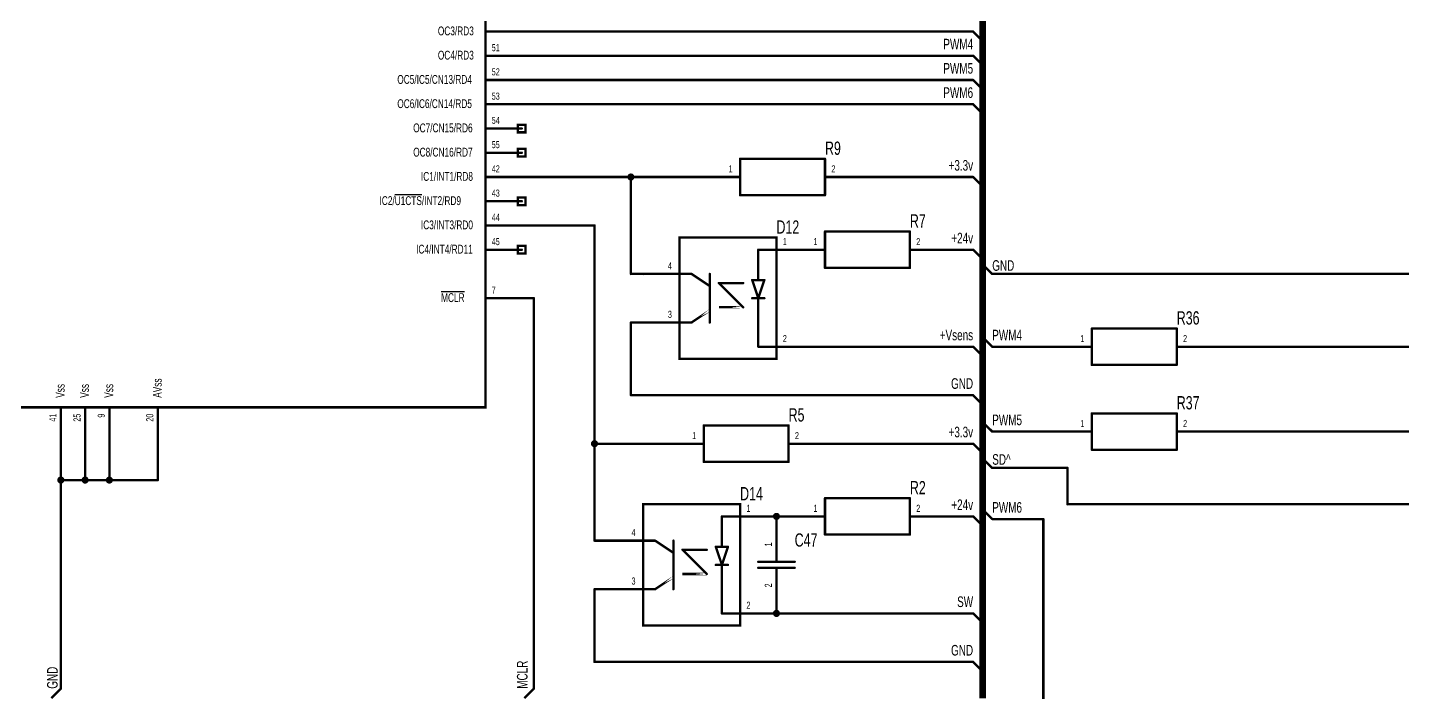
# Model space of a CAD drawing. Extents: x -4.5 to 18.4, y -0.7 to 15.5.
# Drawn here: x 3.61 to 9.28, y 5.55 to 8.3 of the extents above; entities that cross this region are included whole.
import ezdxf
from ezdxf.enums import TextEntityAlignment as Align

# ---------------------------------------------------------------- set-up
doc = ezdxf.new("R2010")
doc.units = 0
doc.header["$MEASUREMENT"] = 0
for name, color, linetype in [('Bus', 180, 'Continuous'), ('Element', 253, 'Continuous'), ('Net', 50, 'Continuous'), ('Pin', 50, 'Continuous')]:
    doc.layers.add(name, color=color, linetype=linetype)

msp = doc.modelspace()

# ---------------------------------------------------------------- linework, layer by layer
at = {"layer": 'Bus', "linetype": 'Continuous', "const_width": 0.0262}
msp.add_lwpolyline([(7.55, 5.5304), (7.55, 13.6304)], dxfattribs=at)
at = {"layer": 'Element', "linetype": 'Continuous', "const_width": 0.0098}
for points in [[(2.4, 10.4304), (5.5, 10.4304), (5.5, 6.7304), (2.4, 6.7304), (2.4, 10.4304)], [(6.55, 7.6054), (6.55, 7.7554)], [(6.55, 7.7554), (6.9, 7.7554)], [(6.9, 7.7554), (6.9, 7.6054)], [(6.55, 7.6054), (6.9, 7.6054)], [(6.3, 7.4304), (6.7, 7.4304), (6.7, 6.9304), (6.3, 6.9304), (6.3, 7.4304)], [(6.9, 7.3054), (6.9, 7.4554)], [(6.9, 7.4554), (7.25, 7.4554)], [(7.25, 7.4554), (7.25, 7.3054)], [(6.7, 7.3804), (6.625, 7.3804)], [(6.625, 7.3804), (6.625, 7.2554)], [(6.35, 7.2804), (6.3, 7.2804)], [(6.425, 7.2304), (6.35, 7.2804)], [(6.425, 7.2804), (6.425, 7.0804)], [(6.6, 7.2554), (6.65, 7.2554)], [(6.625, 7.1804), (6.6, 7.2554)], [(6.65, 7.2554), (6.625, 7.1804)], [(6.9, 7.3054), (7.25, 7.3054)], [(6.5625, 7.2429), (6.4625, 7.2429)], [(6.4625, 7.2429), (6.5625, 7.1429)], [(6.5625, 7.1429), (6.4625, 7.1429), (6.5625, 7.1429)], [(6.65, 7.1804), (6.6, 7.1804)], [(6.625, 7.1804), (6.625, 6.9804)], [(6.35, 7.0804), (6.3, 7.0804)], [(6.425, 7.1304), (6.35, 7.0804), (6.425, 7.1304)], [(8, 6.9054), (8, 7.0554)], [(8, 7.0554), (8.35, 7.0554)], [(8.35, 7.0554), (8.35, 6.9054)], [(6.625, 6.9804), (6.7, 6.9804)], [(8, 6.9054), (8.35, 6.9054)], [(8, 6.5554), (8, 6.7054)], [(8, 6.7054), (8.35, 6.7054)], [(8.35, 6.7054), (8.35, 6.5554)], [(6.4, 6.5054), (6.4, 6.6554)], [(6.4, 6.6554), (6.75, 6.6554)], [(6.75, 6.6554), (6.75, 6.5054)], [(8, 6.5554), (8.35, 6.5554)], [(6.4, 6.5054), (6.75, 6.5054)], [(6.9, 6.2054), (6.9, 6.3554)], [(6.9, 6.3554), (7.25, 6.3554)], [(7.25, 6.3554), (7.25, 6.2054)], [(6.15, 6.3304), (6.55, 6.3304), (6.55, 5.8304), (6.15, 5.8304), (6.15, 6.3304)], [(6.55, 6.2804), (6.475, 6.2804)], [(6.475, 6.2804), (6.475, 6.1554)], [(6.2, 6.1804), (6.15, 6.1804)], [(6.275, 6.1304), (6.2, 6.1804)], [(6.275, 6.1804), (6.275, 5.9804)], [(6.9, 6.2054), (7.25, 6.2054)], [(6.4125, 6.1429), (6.3125, 6.1429)], [(6.3125, 6.1429), (6.4125, 6.0429)], [(6.45, 6.1554), (6.5, 6.1554)], [(6.475, 6.0804), (6.45, 6.1554)], [(6.5, 6.1554), (6.475, 6.0804)], [(6.7, 6.1304), (6.7, 6.0934)], [(6.5, 6.0804), (6.45, 6.0804)], [(6.475, 6.0804), (6.475, 5.8804)], [(6.625, 6.0934), (6.775, 6.0934)], [(6.625, 6.0684), (6.775, 6.0684)], [(6.7, 6.0684), (6.7, 6.0304)], [(6.275, 6.0304), (6.2, 5.9804), (6.275, 6.0304)], [(6.4125, 6.0429), (6.3125, 6.0429), (6.4125, 6.0429)], [(6.2, 5.9804), (6.15, 5.9804)], [(6.475, 5.8804), (6.55, 5.8804)]]:
    msp.add_lwpolyline(points, dxfattribs=at)
at = {"layer": 'Element', "linetype": 'Continuous', "const_width": 0.0049}
for points in [[(6.5475, 7.7554, 1), (6.5525, 7.7554, 1), (6.5475, 7.7554, 1)], [(6.5475, 7.7554, 1), (6.5525, 7.7554, 1), (6.5475, 7.7554, 1)], [(6.8975, 7.7554, 1), (6.9025, 7.7554, 1), (6.8975, 7.7554, 1)], [(6.8975, 7.7554, 1), (6.9025, 7.7554, 1), (6.8975, 7.7554, 1)], [(6.5475, 7.6054, 1), (6.5525, 7.6054, 1), (6.5475, 7.6054, 1)], [(6.5475, 7.6054, 1), (6.5525, 7.6054, 1), (6.5475, 7.6054, 1)], [(6.8975, 7.6054, 1), (6.9025, 7.6054, 1), (6.8975, 7.6054, 1)], [(6.8975, 7.6054, 1), (6.9025, 7.6054, 1), (6.8975, 7.6054, 1)], [(6.8975, 7.4554, 1), (6.9025, 7.4554, 1), (6.8975, 7.4554, 1)], [(6.8975, 7.4554, 1), (6.9025, 7.4554, 1), (6.8975, 7.4554, 1)], [(7.2475, 7.4554, 1), (7.2525, 7.4554, 1), (7.2475, 7.4554, 1)], [(7.2475, 7.4554, 1), (7.2525, 7.4554, 1), (7.2475, 7.4554, 1)], [(6.6225, 7.3804, 1), (6.6275, 7.3804, 1), (6.6225, 7.3804, 1)], [(6.6225, 7.3804, 1), (6.6275, 7.3804, 1), (6.6225, 7.3804, 1)], [(6.6975, 7.3804, 1), (6.7025, 7.3804, 1), (6.6975, 7.3804, 1)], [(6.2975, 7.2804, 1), (6.3025, 7.2804, 1), (6.2975, 7.2804, 1)], [(6.3475, 7.2804, 1), (6.3525, 7.2804, 1), (6.3475, 7.2804, 1)], [(6.3475, 7.2804, 1), (6.3525, 7.2804, 1), (6.3475, 7.2804, 1)], [(6.4225, 7.2804, 1), (6.4275, 7.2804, 1), (6.4225, 7.2804, 1)], [(6.5975, 7.2554, 1), (6.6025, 7.2554, 1), (6.5975, 7.2554, 1)], [(6.5975, 7.2554, 1), (6.6025, 7.2554, 1), (6.5975, 7.2554, 1)], [(6.6225, 7.2554, 1), (6.6275, 7.2554, 1), (6.6225, 7.2554, 1)], [(6.6475, 7.2554, 1), (6.6525, 7.2554, 1), (6.6475, 7.2554, 1)], [(6.6475, 7.2554, 1), (6.6525, 7.2554, 1), (6.6475, 7.2554, 1)], [(6.8975, 7.3054, 1), (6.9025, 7.3054, 1), (6.8975, 7.3054, 1)], [(6.8975, 7.3054, 1), (6.9025, 7.3054, 1), (6.8975, 7.3054, 1)], [(7.2475, 7.3054, 1), (7.2525, 7.3054, 1), (7.2475, 7.3054, 1)], [(7.2475, 7.3054, 1), (7.2525, 7.3054, 1), (7.2475, 7.3054, 1)], [(6.4225, 7.2304, 1), (6.4275, 7.2304, 1), (6.4225, 7.2304, 1)], [(6.46, 7.2429, 1), (6.465, 7.2429, 1), (6.46, 7.2429, 1)], [(6.46, 7.2429, 1), (6.465, 7.2429, 1), (6.46, 7.2429, 1)], [(6.56, 7.2429, 1), (6.565, 7.2429, 1), (6.56, 7.2429, 1)], [(6.56, 7.1429, 1), (6.565, 7.1429, 1), (6.56, 7.1429, 1)], [(6.56, 7.1429, 1), (6.565, 7.1429, 1), (6.56, 7.1429, 1)], [(6.5975, 7.1804, 1), (6.6025, 7.1804, 1), (6.5975, 7.1804, 1)], [(6.6225, 7.1804, 1), (6.6275, 7.1804, 1), (6.6225, 7.1804, 1)], [(6.6225, 7.1804, 1), (6.6275, 7.1804, 1), (6.6225, 7.1804, 1)], [(6.6225, 7.1804, 1), (6.6275, 7.1804, 1), (6.6225, 7.1804, 1)], [(6.6475, 7.1804, 1), (6.6525, 7.1804, 1), (6.6475, 7.1804, 1)], [(6.2975, 7.0804, 1), (6.3025, 7.0804, 1), (6.2975, 7.0804, 1)], [(6.3475, 7.0804, 1), (6.3525, 7.0804, 1), (6.3475, 7.0804, 1)], [(6.4225, 7.1304, 1), (6.4275, 7.1304, 1), (6.4225, 7.1304, 1)], [(6.4225, 7.0804, 1), (6.4275, 7.0804, 1), (6.4225, 7.0804, 1)], [(7.9975, 7.0554, 1), (8.0025, 7.0554, 1), (7.9975, 7.0554, 1)], [(7.9975, 7.0554, 1), (8.0025, 7.0554, 1), (7.9975, 7.0554, 1)], [(8.3475, 7.0554, 1), (8.3525, 7.0554, 1), (8.3475, 7.0554, 1)], [(8.3475, 7.0554, 1), (8.3525, 7.0554, 1), (8.3475, 7.0554, 1)], [(6.6225, 6.9804, 1), (6.6275, 6.9804, 1), (6.6225, 6.9804, 1)], [(6.6225, 6.9804, 1), (6.6275, 6.9804, 1), (6.6225, 6.9804, 1)], [(6.6975, 6.9804, 1), (6.7025, 6.9804, 1), (6.6975, 6.9804, 1)], [(7.9975, 6.9054, 1), (8.0025, 6.9054, 1), (7.9975, 6.9054, 1)], [(7.9975, 6.9054, 1), (8.0025, 6.9054, 1), (7.9975, 6.9054, 1)], [(8.3475, 6.9054, 1), (8.3525, 6.9054, 1), (8.3475, 6.9054, 1)], [(8.3475, 6.9054, 1), (8.3525, 6.9054, 1), (8.3475, 6.9054, 1)], [(7.9975, 6.7054, 1), (8.0025, 6.7054, 1), (7.9975, 6.7054, 1)], [(7.9975, 6.7054, 1), (8.0025, 6.7054, 1), (7.9975, 6.7054, 1)], [(8.3475, 6.7054, 1), (8.3525, 6.7054, 1), (8.3475, 6.7054, 1)], [(8.3475, 6.7054, 1), (8.3525, 6.7054, 1), (8.3475, 6.7054, 1)], [(6.3975, 6.6554, 1), (6.4025, 6.6554, 1), (6.3975, 6.6554, 1)], [(6.3975, 6.6554, 1), (6.4025, 6.6554, 1), (6.3975, 6.6554, 1)], [(6.7475, 6.6554, 1), (6.7525, 6.6554, 1), (6.7475, 6.6554, 1)], [(6.7475, 6.6554, 1), (6.7525, 6.6554, 1), (6.7475, 6.6554, 1)], [(7.9975, 6.5554, 1), (8.0025, 6.5554, 1), (7.9975, 6.5554, 1)], [(7.9975, 6.5554, 1), (8.0025, 6.5554, 1), (7.9975, 6.5554, 1)], [(8.3475, 6.5554, 1), (8.3525, 6.5554, 1), (8.3475, 6.5554, 1)], [(8.3475, 6.5554, 1), (8.3525, 6.5554, 1), (8.3475, 6.5554, 1)], [(6.3975, 6.5054, 1), (6.4025, 6.5054, 1), (6.3975, 6.5054, 1)], [(6.3975, 6.5054, 1), (6.4025, 6.5054, 1), (6.3975, 6.5054, 1)], [(6.7475, 6.5054, 1), (6.7525, 6.5054, 1), (6.7475, 6.5054, 1)], [(6.7475, 6.5054, 1), (6.7525, 6.5054, 1), (6.7475, 6.5054, 1)], [(6.8975, 6.3554, 1), (6.9025, 6.3554, 1), (6.8975, 6.3554, 1)], [(6.8975, 6.3554, 1), (6.9025, 6.3554, 1), (6.8975, 6.3554, 1)], [(7.2475, 6.3554, 1), (7.2525, 6.3554, 1), (7.2475, 6.3554, 1)], [(7.2475, 6.3554, 1), (7.2525, 6.3554, 1), (7.2475, 6.3554, 1)], [(6.4725, 6.2804, 1), (6.4775, 6.2804, 1), (6.4725, 6.2804, 1)], [(6.4725, 6.2804, 1), (6.4775, 6.2804, 1), (6.4725, 6.2804, 1)], [(6.5475, 6.2804, 1), (6.5525, 6.2804, 1), (6.5475, 6.2804, 1)], [(6.1475, 6.1804, 1), (6.1525, 6.1804, 1), (6.1475, 6.1804, 1)], [(6.1975, 6.1804, 1), (6.2025, 6.1804, 1), (6.1975, 6.1804, 1)], [(6.1975, 6.1804, 1), (6.2025, 6.1804, 1), (6.1975, 6.1804, 1)], [(6.2725, 6.1804, 1), (6.2775, 6.1804, 1), (6.2725, 6.1804, 1)], [(6.8975, 6.2054, 1), (6.9025, 6.2054, 1), (6.8975, 6.2054, 1)], [(6.8975, 6.2054, 1), (6.9025, 6.2054, 1), (6.8975, 6.2054, 1)], [(7.2475, 6.2054, 1), (7.2525, 6.2054, 1), (7.2475, 6.2054, 1)], [(7.2475, 6.2054, 1), (7.2525, 6.2054, 1), (7.2475, 6.2054, 1)], [(6.2725, 6.1304, 1), (6.2775, 6.1304, 1), (6.2725, 6.1304, 1)], [(6.31, 6.1429, 1), (6.315, 6.1429, 1), (6.31, 6.1429, 1)], [(6.31, 6.1429, 1), (6.315, 6.1429, 1), (6.31, 6.1429, 1)], [(6.41, 6.1429, 1), (6.415, 6.1429, 1), (6.41, 6.1429, 1)], [(6.4475, 6.1554, 1), (6.4525, 6.1554, 1), (6.4475, 6.1554, 1)], [(6.4475, 6.1554, 1), (6.4525, 6.1554, 1), (6.4475, 6.1554, 1)], [(6.4725, 6.1554, 1), (6.4775, 6.1554, 1), (6.4725, 6.1554, 1)], [(6.4975, 6.1554, 1), (6.5025, 6.1554, 1), (6.4975, 6.1554, 1)], [(6.4975, 6.1554, 1), (6.5025, 6.1554, 1), (6.4975, 6.1554, 1)], [(6.6975, 6.1304, 1), (6.7025, 6.1304, 1), (6.6975, 6.1304, 1)], [(6.4475, 6.0804, 1), (6.4525, 6.0804, 1), (6.4475, 6.0804, 1)], [(6.4725, 6.0804, 1), (6.4775, 6.0804, 1), (6.4725, 6.0804, 1)], [(6.4725, 6.0804, 1), (6.4775, 6.0804, 1), (6.4725, 6.0804, 1)], [(6.4725, 6.0804, 1), (6.4775, 6.0804, 1), (6.4725, 6.0804, 1)], [(6.4975, 6.0804, 1), (6.5025, 6.0804, 1), (6.4975, 6.0804, 1)], [(6.6225, 6.0934, 1), (6.6275, 6.0934, 1), (6.6225, 6.0934, 1)], [(6.6225, 6.0684, 1), (6.6275, 6.0684, 1), (6.6225, 6.0684, 1)], [(6.6975, 6.0934, 1), (6.7025, 6.0934, 1), (6.6975, 6.0934, 1)], [(6.6975, 6.0684, 1), (6.7025, 6.0684, 1), (6.6975, 6.0684, 1)], [(6.7725, 6.0934, 1), (6.7775, 6.0934, 1), (6.7725, 6.0934, 1)], [(6.7725, 6.0684, 1), (6.7775, 6.0684, 1), (6.7725, 6.0684, 1)], [(6.2725, 6.0304, 1), (6.2775, 6.0304, 1), (6.2725, 6.0304, 1)], [(6.41, 6.0429, 1), (6.415, 6.0429, 1), (6.41, 6.0429, 1)], [(6.41, 6.0429, 1), (6.415, 6.0429, 1), (6.41, 6.0429, 1)], [(6.6975, 6.0304, 1), (6.7025, 6.0304, 1), (6.6975, 6.0304, 1)], [(6.1475, 5.9804, 1), (6.1525, 5.9804, 1), (6.1475, 5.9804, 1)], [(6.1975, 5.9804, 1), (6.2025, 5.9804, 1), (6.1975, 5.9804, 1)], [(6.2725, 5.9804, 1), (6.2775, 5.9804, 1), (6.2725, 5.9804, 1)], [(6.4725, 5.8804, 1), (6.4775, 5.8804, 1), (6.4725, 5.8804, 1)], [(6.4725, 5.8804, 1), (6.4775, 5.8804, 1), (6.4725, 5.8804, 1)], [(6.5475, 5.8804, 1), (6.5525, 5.8804, 1), (6.5475, 5.8804, 1)]]:
    msp.add_lwpolyline(points, format="xyb", dxfattribs=at)
at = {"layer": 'Net', "linetype": 'Continuous', "const_width": 0.0049}
for points in [[(5.6475, 8.2804, 1), (5.6525, 8.2804, 1), (5.6475, 8.2804, 1)], [(7.5082, 8.2804, 1), (7.5131, 8.2804, 1), (7.5082, 8.2804, 1)], [(7.5082, 8.2804, 1), (7.5131, 8.2804, 1), (7.5082, 8.2804, 1)], [(7.5475, 8.241, 1), (7.5525, 8.241, 1), (7.5475, 8.241, 1)], [(5.6475, 8.1804, 1), (5.6525, 8.1804, 1), (5.6475, 8.1804, 1)], [(7.5082, 8.1804, 1), (7.5131, 8.1804, 1), (7.5082, 8.1804, 1)], [(7.5082, 8.1804, 1), (7.5131, 8.1804, 1), (7.5082, 8.1804, 1)], [(7.5475, 8.141, 1), (7.5525, 8.141, 1), (7.5475, 8.141, 1)], [(5.6475, 8.0804, 1), (5.6525, 8.0804, 1), (5.6475, 8.0804, 1)], [(7.5082, 8.0804, 1), (7.5131, 8.0804, 1), (7.5082, 8.0804, 1)], [(7.5082, 8.0804, 1), (7.5131, 8.0804, 1), (7.5082, 8.0804, 1)], [(7.5475, 8.041, 1), (7.5525, 8.041, 1), (7.5475, 8.041, 1)], [(5.6475, 7.9804, 1), (5.6525, 7.9804, 1), (5.6475, 7.9804, 1)], [(7.5082, 7.9804, 1), (7.5131, 7.9804, 1), (7.5082, 7.9804, 1)], [(7.5082, 7.9804, 1), (7.5131, 7.9804, 1), (7.5082, 7.9804, 1)], [(7.5475, 7.941, 1), (7.5525, 7.941, 1), (7.5475, 7.941, 1)], [(5.6475, 7.6804, 1), (5.6525, 7.6804, 1), (5.6475, 7.6804, 1)], [(6.0877, 7.6804, 1), (6.0926, 7.6804, 1), (6.0877, 7.6804, 1)], [(6.0975, 7.6804, 1), (6.1025, 7.6804, 1), (6.0975, 7.6804, 1)], [(6.0975, 7.6804, 1), (6.1025, 7.6804, 1), (6.0975, 7.6804, 1)], [(6.0975, 7.6804, 1), (6.1025, 7.6804, 1), (6.0975, 7.6804, 1)], [(6.0975, 7.6804, 1), (6.1025, 7.6804, 1), (6.0975, 7.6804, 1)], [(6.0975, 7.6804, 1), (6.1025, 7.6804, 1), (6.0975, 7.6804, 1)], [(6.3975, 7.6804, 1), (6.4025, 7.6804, 1), (6.3975, 7.6804, 1)], [(7.0475, 7.6804, 1), (7.0525, 7.6804, 1), (7.0475, 7.6804, 1)], [(7.5082, 7.6804, 1), (7.5131, 7.6804, 1), (7.5082, 7.6804, 1)], [(7.5082, 7.6804, 1), (7.5131, 7.6804, 1), (7.5082, 7.6804, 1)], [(7.5475, 7.641, 1), (7.5525, 7.641, 1), (7.5475, 7.641, 1)], [(5.6475, 7.4804, 1), (5.6525, 7.4804, 1), (5.6475, 7.4804, 1)], [(5.9475, 7.4804, 1), (5.9525, 7.4804, 1), (5.9475, 7.4804, 1)], [(5.9475, 7.4804, 1), (5.9525, 7.4804, 1), (5.9475, 7.4804, 1)], [(6.7475, 7.3804, 1), (6.7525, 7.3804, 1), (6.7475, 7.3804, 1)], [(6.8475, 7.3804, 1), (6.8525, 7.3804, 1), (6.8475, 7.3804, 1)], [(7.3975, 7.3804, 1), (7.4025, 7.3804, 1), (7.3975, 7.3804, 1)], [(7.5082, 7.3804, 1), (7.5131, 7.3804, 1), (7.5082, 7.3804, 1)], [(7.5082, 7.3804, 1), (7.5131, 7.3804, 1), (7.5082, 7.3804, 1)], [(7.5475, 7.341, 1), (7.5525, 7.341, 1), (7.5475, 7.341, 1)], [(7.5475, 7.3197, 1), (7.5525, 7.3197, 1), (7.5475, 7.3197, 1)], [(6.0975, 7.2804, 1), (6.1025, 7.2804, 1), (6.0975, 7.2804, 1)], [(6.0975, 7.2804, 1), (6.1025, 7.2804, 1), (6.0975, 7.2804, 1)], [(6.1475, 7.2804, 1), (6.1525, 7.2804, 1), (6.1475, 7.2804, 1)], [(7.5869, 7.2804, 1), (7.5918, 7.2804, 1), (7.5869, 7.2804, 1)], [(7.5869, 7.2804, 1), (7.5918, 7.2804, 1), (7.5869, 7.2804, 1)], [(5.6475, 7.1804, 1), (5.6525, 7.1804, 1), (5.6475, 7.1804, 1)], [(5.6975, 7.1804, 1), (5.7025, 7.1804, 1), (5.6975, 7.1804, 1)], [(5.6975, 7.1804, 1), (5.7025, 7.1804, 1), (5.6975, 7.1804, 1)], [(6.0975, 7.0804, 1), (6.1025, 7.0804, 1), (6.0975, 7.0804, 1)], [(6.0975, 7.0804, 1), (6.1025, 7.0804, 1), (6.0975, 7.0804, 1)], [(6.1475, 7.0804, 1), (6.1525, 7.0804, 1), (6.1475, 7.0804, 1)], [(6.8475, 6.9804, 1), (6.8525, 6.9804, 1), (6.8475, 6.9804, 1)], [(7.5082, 6.9804, 1), (7.5131, 6.9804, 1), (7.5082, 6.9804, 1)], [(7.5082, 6.9804, 1), (7.5131, 6.9804, 1), (7.5082, 6.9804, 1)], [(7.5475, 7.0197, 1), (7.5525, 7.0197, 1), (7.5475, 7.0197, 1)], [(7.5869, 6.9804, 1), (7.5918, 6.9804, 1), (7.5869, 6.9804, 1)], [(7.5869, 6.9804, 1), (7.5918, 6.9804, 1), (7.5869, 6.9804, 1)], [(7.8475, 6.9804, 1), (7.8525, 6.9804, 1), (7.8475, 6.9804, 1)], [(8.4975, 6.9804, 1), (8.5025, 6.9804, 1), (8.4975, 6.9804, 1)], [(7.5475, 6.941, 1), (7.5525, 6.941, 1), (7.5475, 6.941, 1)], [(6.0975, 6.7804, 1), (6.1025, 6.7804, 1), (6.0975, 6.7804, 1)], [(6.0975, 6.7804, 1), (6.1025, 6.7804, 1), (6.0975, 6.7804, 1)], [(7.5082, 6.7804, 1), (7.5131, 6.7804, 1), (7.5082, 6.7804, 1)], [(7.5082, 6.7804, 1), (7.5131, 6.7804, 1), (7.5082, 6.7804, 1)], [(7.5475, 6.741, 1), (7.5525, 6.741, 1), (7.5475, 6.741, 1)], [(7.5475, 6.6697, 1), (7.5525, 6.6697, 1), (7.5475, 6.6697, 1)], [(7.5869, 6.6304, 1), (7.5918, 6.6304, 1), (7.5869, 6.6304, 1)], [(7.5869, 6.6304, 1), (7.5918, 6.6304, 1), (7.5869, 6.6304, 1)], [(7.8475, 6.6304, 1), (7.8525, 6.6304, 1), (7.8475, 6.6304, 1)], [(8.4975, 6.6304, 1), (8.5025, 6.6304, 1), (8.4975, 6.6304, 1)], [(3.7475, 6.5804, 1), (3.7525, 6.5804, 1), (3.7475, 6.5804, 1)], [(3.8475, 6.5804, 1), (3.8525, 6.5804, 1), (3.8475, 6.5804, 1)], [(3.9475, 6.5804, 1), (3.9525, 6.5804, 1), (3.9475, 6.5804, 1)], [(4.1475, 6.5804, 1), (4.1525, 6.5804, 1), (4.1475, 6.5804, 1)], [(5.9377, 6.5804, 1), (5.9426, 6.5804, 1), (5.9377, 6.5804, 1)], [(5.9475, 6.5804, 1), (5.9525, 6.5804, 1), (5.9475, 6.5804, 1)], [(5.9475, 6.5804, 1), (5.9525, 6.5804, 1), (5.9475, 6.5804, 1)], [(5.9475, 6.5804, 1), (5.9525, 6.5804, 1), (5.9475, 6.5804, 1)], [(5.9475, 6.5804, 1), (5.9525, 6.5804, 1), (5.9475, 6.5804, 1)], [(6.2475, 6.5804, 1), (6.2525, 6.5804, 1), (6.2475, 6.5804, 1)], [(6.8975, 6.5804, 1), (6.9025, 6.5804, 1), (6.8975, 6.5804, 1)], [(7.5082, 6.5804, 1), (7.5131, 6.5804, 1), (7.5082, 6.5804, 1)], [(7.5082, 6.5804, 1), (7.5131, 6.5804, 1), (7.5082, 6.5804, 1)], [(7.5475, 6.541, 1), (7.5525, 6.541, 1), (7.5475, 6.541, 1)], [(7.5475, 6.5197, 1), (7.5525, 6.5197, 1), (7.5475, 6.5197, 1)], [(7.5869, 6.4804, 1), (7.5918, 6.4804, 1), (7.5869, 6.4804, 1)], [(7.5869, 6.4804, 1), (7.5918, 6.4804, 1), (7.5869, 6.4804, 1)], [(7.8975, 6.4804, 1), (7.9025, 6.4804, 1), (7.8975, 6.4804, 1)], [(7.8975, 6.4804, 1), (7.9025, 6.4804, 1), (7.8975, 6.4804, 1)], [(3.7377, 6.4304, 1), (3.7426, 6.4304, 1), (3.7377, 6.4304, 1)], [(3.7475, 6.4304, 1), (3.7525, 6.4304, 1), (3.7475, 6.4304, 1)], [(3.7475, 6.4304, 1), (3.7525, 6.4304, 1), (3.7475, 6.4304, 1)], [(3.7475, 6.4304, 1), (3.7525, 6.4304, 1), (3.7475, 6.4304, 1)], [(3.7475, 6.4304, 1), (3.7525, 6.4304, 1), (3.7475, 6.4304, 1)], [(3.8377, 6.4304, 1), (3.8426, 6.4304, 1), (3.8377, 6.4304, 1)], [(3.8475, 6.4304, 1), (3.8525, 6.4304, 1), (3.8475, 6.4304, 1)], [(3.8475, 6.4304, 1), (3.8525, 6.4304, 1), (3.8475, 6.4304, 1)], [(3.8475, 6.4304, 1), (3.8525, 6.4304, 1), (3.8475, 6.4304, 1)], [(3.9377, 6.4304, 1), (3.9426, 6.4304, 1), (3.9377, 6.4304, 1)], [(3.9475, 6.4304, 1), (3.9525, 6.4304, 1), (3.9475, 6.4304, 1)], [(3.9475, 6.4304, 1), (3.9525, 6.4304, 1), (3.9475, 6.4304, 1)], [(3.9475, 6.4304, 1), (3.9525, 6.4304, 1), (3.9475, 6.4304, 1)], [(4.1475, 6.4304, 1), (4.1525, 6.4304, 1), (4.1475, 6.4304, 1)], [(4.1475, 6.4304, 1), (4.1525, 6.4304, 1), (4.1475, 6.4304, 1)], [(7.5475, 6.3091, 1), (7.5525, 6.3091, 1), (7.5475, 6.3091, 1)], [(7.8975, 6.3304, 1), (7.9025, 6.3304, 1), (7.8975, 6.3304, 1)], [(7.8975, 6.3304, 1), (7.9025, 6.3304, 1), (7.8975, 6.3304, 1)], [(6.6877, 6.2804, 1), (6.6926, 6.2804, 1), (6.6877, 6.2804, 1)], [(6.6975, 6.2804, 1), (6.7025, 6.2804, 1), (6.6975, 6.2804, 1)], [(6.6975, 6.2804, 1), (6.7025, 6.2804, 1), (6.6975, 6.2804, 1)], [(6.6975, 6.2804, 1), (6.7025, 6.2804, 1), (6.6975, 6.2804, 1)], [(6.7475, 6.2804, 1), (6.7525, 6.2804, 1), (6.7475, 6.2804, 1)], [(7.3975, 6.2804, 1), (7.4025, 6.2804, 1), (7.3975, 6.2804, 1)], [(7.5082, 6.2804, 1), (7.5131, 6.2804, 1), (7.5082, 6.2804, 1)], [(7.5082, 6.2804, 1), (7.5131, 6.2804, 1), (7.5082, 6.2804, 1)], [(7.5475, 6.241, 1), (7.5525, 6.241, 1), (7.5475, 6.241, 1)], [(7.5869, 6.2697, 1), (7.5918, 6.2697, 1), (7.5869, 6.2697, 1)], [(7.5869, 6.2697, 1), (7.5918, 6.2697, 1), (7.5869, 6.2697, 1)], [(7.7975, 6.2697, 1), (7.8025, 6.2697, 1), (7.7975, 6.2697, 1)], [(7.7975, 6.2697, 1), (7.8025, 6.2697, 1), (7.7975, 6.2697, 1)], [(5.9475, 6.1804, 1), (5.9525, 6.1804, 1), (5.9475, 6.1804, 1)], [(5.9475, 6.1804, 1), (5.9525, 6.1804, 1), (5.9475, 6.1804, 1)], [(5.9975, 6.1804, 1), (6.0025, 6.1804, 1), (5.9975, 6.1804, 1)], [(5.9475, 5.9804, 1), (5.9525, 5.9804, 1), (5.9475, 5.9804, 1)], [(5.9475, 5.9804, 1), (5.9525, 5.9804, 1), (5.9475, 5.9804, 1)], [(5.9975, 5.9804, 1), (6.0025, 5.9804, 1), (5.9975, 5.9804, 1)], [(6.6877, 5.8804, 1), (6.6926, 5.8804, 1), (6.6877, 5.8804, 1)], [(6.6975, 5.8804, 1), (6.7025, 5.8804, 1), (6.6975, 5.8804, 1)], [(6.6975, 5.8804, 1), (6.7025, 5.8804, 1), (6.6975, 5.8804, 1)], [(6.6975, 5.8804, 1), (6.7025, 5.8804, 1), (6.6975, 5.8804, 1)], [(7.5082, 5.8804, 1), (7.5131, 5.8804, 1), (7.5082, 5.8804, 1)], [(7.5082, 5.8804, 1), (7.5131, 5.8804, 1), (7.5082, 5.8804, 1)], [(7.5475, 5.841, 1), (7.5525, 5.841, 1), (7.5475, 5.841, 1)], [(5.9475, 5.6804, 1), (5.9525, 5.6804, 1), (5.9475, 5.6804, 1)], [(5.9475, 5.6804, 1), (5.9525, 5.6804, 1), (5.9475, 5.6804, 1)], [(7.5082, 5.6804, 1), (7.5131, 5.6804, 1), (7.5082, 5.6804, 1)], [(7.5082, 5.6804, 1), (7.5131, 5.6804, 1), (7.5082, 5.6804, 1)], [(7.5475, 5.641, 1), (7.5525, 5.641, 1), (7.5475, 5.641, 1)], [(3.7475, 5.5697, 1), (3.7525, 5.5697, 1), (3.7475, 5.5697, 1)], [(3.7475, 5.5697, 1), (3.7525, 5.5697, 1), (3.7475, 5.5697, 1)], [(5.6975, 5.5697, 1), (5.7025, 5.5697, 1), (5.6975, 5.5697, 1)], [(5.6975, 5.5697, 1), (5.7025, 5.5697, 1), (5.6975, 5.5697, 1)]]:
    msp.add_lwpolyline(points, format="xyb", dxfattribs=at)
at = {"layer": 'Net', "linetype": 'Continuous', "const_width": 0.0098}
for points in [[(5.65, 8.2804), (7.5106, 8.2804)], [(7.5106, 8.2804), (7.55, 8.241)], [(5.65, 8.1804), (7.5106, 8.1804)], [(7.5106, 8.1804), (7.55, 8.141)], [(5.65, 8.0804), (7.5106, 8.0804)], [(7.5106, 8.0804), (7.55, 8.041)], [(5.65, 7.9804), (7.5106, 7.9804)], [(7.5106, 7.9804), (7.55, 7.941)], [(5.65, 7.6804), (6.1, 7.6804)], [(6.0902, 7.6804), (6.0906, 7.6773), (6.092, 7.6746), (6.0942, 7.6724), (6.097, 7.671), (6.1, 7.6705), (6.103, 7.671), (6.1058, 7.6724), (6.108, 7.6746), (6.1094, 7.6773), (6.1098, 7.6804), (6.1094, 7.6834), (6.108, 7.6861), (6.1058, 7.6883), (6.103, 7.6897), (6.1, 7.6902), (6.097, 7.6897), (6.0942, 7.6883), (6.092, 7.6861), (6.0906, 7.6834), (6.0902, 7.6804)], [(6.1, 7.2804), (6.1, 7.6804)], [(6.1, 7.6804), (6.4, 7.6804)], [(6.1, 7.6804), (6.1, 7.6804)], [(6.1, 7.6804), (6.1, 7.6804)], [(7.05, 7.6804), (7.5106, 7.6804)], [(7.5106, 7.6804), (7.55, 7.641)], [(5.65, 7.4804), (5.95, 7.4804)], [(5.95, 7.4804), (5.95, 6.5804)], [(6.75, 7.3804), (6.85, 7.3804)], [(7.4, 7.3804), (7.5106, 7.3804)], [(7.5106, 7.3804), (7.55, 7.341)], [(7.5894, 7.2804), (7.55, 7.3197)], [(6.15, 7.2804), (6.1, 7.2804)], [(9.75, 7.2804), (7.5894, 7.2804)], [(5.65, 7.1804), (5.7, 7.1804)], [(5.7, 7.1804), (5.7, 5.5697)], [(6.15, 7.0804), (6.1, 7.0804)], [(6.1, 7.0804), (6.1, 6.7804)], [(6.85, 6.9804), (7.5106, 6.9804)], [(7.5106, 6.9804), (7.55, 6.941)], [(7.5894, 6.9804), (7.55, 7.0197)], [(7.85, 6.9804), (7.5894, 6.9804)], [(8.5, 6.9804), (9.45, 6.9804)], [(6.1, 6.7804), (7.5106, 6.7804)], [(7.5106, 6.7804), (7.55, 6.741)], [(7.5894, 6.6304), (7.55, 6.6697)], [(7.85, 6.6304), (7.5894, 6.6304)], [(8.5, 6.6304), (9.45, 6.6304)], [(3.75, 6.5804), (3.75, 6.4304)], [(3.85, 6.4304), (3.85, 6.5804)], [(3.95, 6.5804), (3.95, 6.4304)], [(4.15, 6.5804), (4.15, 6.4304)], [(5.9402, 6.5804), (5.9406, 6.5773), (5.942, 6.5746), (5.9442, 6.5724), (5.947, 6.571), (5.95, 6.5705), (5.953, 6.571), (5.9558, 6.5724), (5.958, 6.5746), (5.9594, 6.5773), (5.9598, 6.5804), (5.9594, 6.5834), (5.958, 6.5861), (5.9558, 6.5883), (5.953, 6.5897), (5.95, 6.5902), (5.947, 6.5897), (5.9442, 6.5883), (5.942, 6.5861), (5.9406, 6.5834), (5.9402, 6.5804)], [(5.95, 6.1804), (5.95, 6.5804)], [(5.95, 6.5804), (6.25, 6.5804)], [(5.95, 6.5804), (5.95, 6.5804)], [(6.9, 6.5804), (7.5106, 6.5804)], [(7.5106, 6.5804), (7.55, 6.541)], [(7.5894, 6.4804), (7.55, 6.5197)], [(7.9, 6.4804), (7.5894, 6.4804)], [(7.9, 6.3304), (7.9, 6.4804)], [(3.7402, 6.4304), (3.7406, 6.4273), (3.742, 6.4246), (3.7442, 6.4224), (3.747, 6.421), (3.75, 6.4205), (3.753, 6.421), (3.7558, 6.4224), (3.758, 6.4246), (3.7594, 6.4273), (3.7598, 6.4304), (3.7594, 6.4334), (3.758, 6.4361), (3.7558, 6.4383), (3.753, 6.4397), (3.75, 6.4402), (3.747, 6.4397), (3.7442, 6.4383), (3.742, 6.4361), (3.7406, 6.4334), (3.7402, 6.4304)], [(3.75, 6.4304), (3.85, 6.4304)], [(3.75, 6.4304), (3.75, 6.4304)], [(3.75, 6.4304), (3.75, 5.5697)], [(3.8402, 6.4304), (3.8406, 6.4273), (3.842, 6.4246), (3.8442, 6.4224), (3.847, 6.421), (3.85, 6.4205), (3.853, 6.421), (3.8558, 6.4224), (3.858, 6.4246), (3.8594, 6.4273), (3.8598, 6.4304), (3.8594, 6.4334), (3.858, 6.4361), (3.8558, 6.4383), (3.853, 6.4397), (3.85, 6.4402), (3.847, 6.4397), (3.8442, 6.4383), (3.842, 6.4361), (3.8406, 6.4334), (3.8402, 6.4304)], [(3.95, 6.4304), (3.85, 6.4304)], [(3.9402, 6.4304), (3.9406, 6.4273), (3.942, 6.4246), (3.9442, 6.4224), (3.947, 6.421), (3.95, 6.4205), (3.953, 6.421), (3.9558, 6.4224), (3.958, 6.4246), (3.9594, 6.4273), (3.9598, 6.4304), (3.9594, 6.4334), (3.958, 6.4361), (3.9558, 6.4383), (3.953, 6.4397), (3.95, 6.4402), (3.947, 6.4397), (3.9442, 6.4383), (3.942, 6.4361), (3.9406, 6.4334), (3.9402, 6.4304)], [(4.15, 6.4304), (3.95, 6.4304)], [(6.6902, 6.2804), (6.6906, 6.2773), (6.692, 6.2746), (6.6942, 6.2724), (6.697, 6.271), (6.7, 6.2705), (6.703, 6.271), (6.7058, 6.2724), (6.708, 6.2746), (6.7094, 6.2773), (6.7098, 6.2804), (6.7094, 6.2834), (6.708, 6.2861), (6.7058, 6.2883), (6.703, 6.2897), (6.7, 6.2902), (6.697, 6.2897), (6.6942, 6.2883), (6.692, 6.2861), (6.6906, 6.2834), (6.6902, 6.2804)], [(7.5894, 6.2697), (7.55, 6.3091)], [(9.6, 6.3304), (7.9, 6.3304)], [(6.75, 6.2804), (6.7, 6.2804)], [(6.7, 6.2804), (6.7, 6.2804)], [(6.7, 6.2804), (6.7, 6.2804)], [(7.4, 6.2804), (7.5106, 6.2804)], [(7.5106, 6.2804), (7.55, 6.241)], [(7.8, 6.2697), (7.5894, 6.2697)], [(7.8, 5.0804), (7.8, 6.2697)], [(6, 6.1804), (5.95, 6.1804)], [(6, 5.9804), (5.95, 5.9804)], [(5.95, 5.9804), (5.95, 5.6804)], [(6.6902, 5.8804), (6.6906, 5.8773), (6.692, 5.8746), (6.6942, 5.8724), (6.697, 5.871), (6.7, 5.8705), (6.703, 5.871), (6.7058, 5.8724), (6.708, 5.8746), (6.7094, 5.8773), (6.7098, 5.8804), (6.7094, 5.8834), (6.708, 5.8861), (6.7058, 5.8883), (6.703, 5.8897), (6.7, 5.8902), (6.697, 5.8897), (6.6942, 5.8883), (6.692, 5.8861), (6.6906, 5.8834), (6.6902, 5.8804)], [(6.7, 5.8804), (7.5106, 5.8804)], [(6.7, 5.8804), (6.7, 5.8804)], [(6.7, 5.8804), (6.7, 5.8804)], [(7.5106, 5.8804), (7.55, 5.841)], [(5.95, 5.6804), (7.5106, 5.6804)], [(7.5106, 5.6804), (7.55, 5.641)], [(3.75, 5.5697), (3.7106, 5.5304)], [(5.7, 5.5697), (5.6606, 5.5304)]]:
    msp.add_lwpolyline(points, dxfattribs=at)
at = {"layer": 'Pin', "linetype": 'Continuous', "const_width": 0.0049}
for points in [[(5.4975, 8.2804, 1), (5.5025, 8.2804, 1), (5.4975, 8.2804, 1)], [(5.6475, 8.2804, 1), (5.6525, 8.2804, 1), (5.6475, 8.2804, 1)], [(5.4975, 8.1804, 1), (5.5025, 8.1804, 1), (5.4975, 8.1804, 1)], [(5.6475, 8.1804, 1), (5.6525, 8.1804, 1), (5.6475, 8.1804, 1)], [(5.4975, 8.0804, 1), (5.5025, 8.0804, 1), (5.4975, 8.0804, 1)], [(5.6475, 8.0804, 1), (5.6525, 8.0804, 1), (5.6475, 8.0804, 1)], [(5.4975, 7.9804, 1), (5.5025, 7.9804, 1), (5.4975, 7.9804, 1)], [(5.6475, 7.9804, 1), (5.6525, 7.9804, 1), (5.6475, 7.9804, 1)], [(5.4975, 7.8804, 1), (5.5025, 7.8804, 1), (5.4975, 7.8804, 1)], [(5.6475, 7.8804, 1), (5.6525, 7.8804, 1), (5.6475, 7.8804, 1)], [(5.4975, 7.7804, 1), (5.5025, 7.7804, 1), (5.4975, 7.7804, 1)], [(5.6475, 7.7804, 1), (5.6525, 7.7804, 1), (5.6475, 7.7804, 1)], [(5.4975, 7.6804, 1), (5.5025, 7.6804, 1), (5.4975, 7.6804, 1)], [(5.6475, 7.6804, 1), (5.6525, 7.6804, 1), (5.6475, 7.6804, 1)], [(6.3975, 7.6804, 1), (6.4025, 7.6804, 1), (6.3975, 7.6804, 1)], [(6.5475, 7.6804, 1), (6.5525, 7.6804, 1), (6.5475, 7.6804, 1)], [(6.8975, 7.6804, 1), (6.9025, 7.6804, 1), (6.8975, 7.6804, 1)], [(7.0475, 7.6804, 1), (7.0525, 7.6804, 1), (7.0475, 7.6804, 1)], [(5.4975, 7.5804, 1), (5.5025, 7.5804, 1), (5.4975, 7.5804, 1)], [(5.6475, 7.5804, 1), (5.6525, 7.5804, 1), (5.6475, 7.5804, 1)], [(5.4975, 7.4804, 1), (5.5025, 7.4804, 1), (5.4975, 7.4804, 1)], [(5.6475, 7.4804, 1), (5.6525, 7.4804, 1), (5.6475, 7.4804, 1)], [(5.4975, 7.3804, 1), (5.5025, 7.3804, 1), (5.4975, 7.3804, 1)], [(5.6475, 7.3804, 1), (5.6525, 7.3804, 1), (5.6475, 7.3804, 1)], [(6.6975, 7.3804, 1), (6.7025, 7.3804, 1), (6.6975, 7.3804, 1)], [(6.7475, 7.3804, 1), (6.7525, 7.3804, 1), (6.7475, 7.3804, 1)], [(6.8475, 7.3804, 1), (6.8525, 7.3804, 1), (6.8475, 7.3804, 1)], [(6.8975, 7.3804, 1), (6.9025, 7.3804, 1), (6.8975, 7.3804, 1)], [(7.2475, 7.3804, 1), (7.2525, 7.3804, 1), (7.2475, 7.3804, 1)], [(7.3975, 7.3804, 1), (7.4025, 7.3804, 1), (7.3975, 7.3804, 1)], [(6.1475, 7.2804, 1), (6.1525, 7.2804, 1), (6.1475, 7.2804, 1)], [(6.2975, 7.2804, 1), (6.3025, 7.2804, 1), (6.2975, 7.2804, 1)], [(5.4975, 7.1804, 1), (5.5025, 7.1804, 1), (5.4975, 7.1804, 1)], [(5.6475, 7.1804, 1), (5.6525, 7.1804, 1), (5.6475, 7.1804, 1)], [(6.1475, 7.0804, 1), (6.1525, 7.0804, 1), (6.1475, 7.0804, 1)], [(6.2975, 7.0804, 1), (6.3025, 7.0804, 1), (6.2975, 7.0804, 1)], [(6.6975, 6.9804, 1), (6.7025, 6.9804, 1), (6.6975, 6.9804, 1)], [(6.8475, 6.9804, 1), (6.8525, 6.9804, 1), (6.8475, 6.9804, 1)], [(7.8475, 6.9804, 1), (7.8525, 6.9804, 1), (7.8475, 6.9804, 1)], [(7.9975, 6.9804, 1), (8.0025, 6.9804, 1), (7.9975, 6.9804, 1)], [(8.3475, 6.9804, 1), (8.3525, 6.9804, 1), (8.3475, 6.9804, 1)], [(8.4975, 6.9804, 1), (8.5025, 6.9804, 1), (8.4975, 6.9804, 1)], [(3.7475, 6.7304, 1), (3.7525, 6.7304, 1), (3.7475, 6.7304, 1)], [(3.8475, 6.7304, 1), (3.8525, 6.7304, 1), (3.8475, 6.7304, 1)], [(3.9475, 6.7304, 1), (3.9525, 6.7304, 1), (3.9475, 6.7304, 1)], [(4.1475, 6.7304, 1), (4.1525, 6.7304, 1), (4.1475, 6.7304, 1)], [(7.8475, 6.6304, 1), (7.8525, 6.6304, 1), (7.8475, 6.6304, 1)], [(7.9975, 6.6304, 1), (8.0025, 6.6304, 1), (7.9975, 6.6304, 1)], [(8.3475, 6.6304, 1), (8.3525, 6.6304, 1), (8.3475, 6.6304, 1)], [(8.4975, 6.6304, 1), (8.5025, 6.6304, 1), (8.4975, 6.6304, 1)], [(3.7475, 6.5804, 1), (3.7525, 6.5804, 1), (3.7475, 6.5804, 1)], [(3.8475, 6.5804, 1), (3.8525, 6.5804, 1), (3.8475, 6.5804, 1)], [(3.9475, 6.5804, 1), (3.9525, 6.5804, 1), (3.9475, 6.5804, 1)], [(4.1475, 6.5804, 1), (4.1525, 6.5804, 1), (4.1475, 6.5804, 1)], [(6.2475, 6.5804, 1), (6.2525, 6.5804, 1), (6.2475, 6.5804, 1)], [(6.3975, 6.5804, 1), (6.4025, 6.5804, 1), (6.3975, 6.5804, 1)], [(6.7475, 6.5804, 1), (6.7525, 6.5804, 1), (6.7475, 6.5804, 1)], [(6.8975, 6.5804, 1), (6.9025, 6.5804, 1), (6.8975, 6.5804, 1)], [(6.5475, 6.2804, 1), (6.5525, 6.2804, 1), (6.5475, 6.2804, 1)], [(6.6975, 6.2804, 1), (6.7025, 6.2804, 1), (6.6975, 6.2804, 1)], [(6.6975, 6.2804, 1), (6.7025, 6.2804, 1), (6.6975, 6.2804, 1)], [(6.7475, 6.2804, 1), (6.7525, 6.2804, 1), (6.7475, 6.2804, 1)], [(6.8975, 6.2804, 1), (6.9025, 6.2804, 1), (6.8975, 6.2804, 1)], [(7.2475, 6.2804, 1), (7.2525, 6.2804, 1), (7.2475, 6.2804, 1)], [(7.3975, 6.2804, 1), (7.4025, 6.2804, 1), (7.3975, 6.2804, 1)], [(5.9975, 6.1804, 1), (6.0025, 6.1804, 1), (5.9975, 6.1804, 1)], [(6.1475, 6.1804, 1), (6.1525, 6.1804, 1), (6.1475, 6.1804, 1)], [(6.6975, 6.1304, 1), (6.7025, 6.1304, 1), (6.6975, 6.1304, 1)], [(6.6975, 6.0304, 1), (6.7025, 6.0304, 1), (6.6975, 6.0304, 1)], [(5.9975, 5.9804, 1), (6.0025, 5.9804, 1), (5.9975, 5.9804, 1)], [(6.1475, 5.9804, 1), (6.1525, 5.9804, 1), (6.1475, 5.9804, 1)], [(6.5475, 5.8804, 1), (6.5525, 5.8804, 1), (6.5475, 5.8804, 1)], [(6.6975, 5.8804, 1), (6.7025, 5.8804, 1), (6.6975, 5.8804, 1)], [(6.6975, 5.8804, 1), (6.7025, 5.8804, 1), (6.6975, 5.8804, 1)]]:
    msp.add_lwpolyline(points, format="xyb", dxfattribs=at)
at = {"layer": 'Pin', "linetype": 'Continuous', "const_width": 0.0098}
for points in [[(5.5, 8.2804), (5.65, 8.2804)], [(5.5, 8.1804), (5.65, 8.1804)], [(5.5, 8.0804), (5.65, 8.0804)], [(5.5, 7.9804), (5.65, 7.9804)], [(5.5, 7.8804), (5.65, 7.8804)], [(5.6343, 7.8961), (5.6657, 7.8961), (5.6657, 7.8646), (5.6343, 7.8646), (5.6343, 7.8961)], [(5.5, 7.7804), (5.65, 7.7804)], [(5.6343, 7.7961), (5.6657, 7.7961), (5.6657, 7.7646), (5.6343, 7.7646), (5.6343, 7.7961)], [(5.5, 7.6804), (5.65, 7.6804)], [(6.55, 7.6804), (6.4, 7.6804)], [(6.9, 7.6804), (7.05, 7.6804)], [(5.6343, 7.5961), (5.6657, 7.5961), (5.6657, 7.5646), (5.6343, 7.5646), (5.6343, 7.5961)], [(5.5, 7.5804), (5.65, 7.5804)], [(5.5, 7.4804), (5.65, 7.4804)], [(5.5, 7.3804), (5.65, 7.3804)], [(5.6343, 7.3961), (5.6657, 7.3961), (5.6657, 7.3646), (5.6343, 7.3646), (5.6343, 7.3961)], [(6.7, 7.3804), (6.85, 7.3804)], [(6.9, 7.3804), (6.75, 7.3804)], [(7.25, 7.3804), (7.4, 7.3804)], [(6.3, 7.2804), (6.15, 7.2804)], [(5.5, 7.1804), (5.65, 7.1804)], [(6.3, 7.0804), (6.15, 7.0804)], [(6.7, 6.9804), (6.85, 6.9804)], [(8, 6.9804), (7.85, 6.9804)], [(8.35, 6.9804), (8.5, 6.9804)], [(3.75, 6.7304), (3.75, 6.5804)], [(3.85, 6.7304), (3.85, 6.5804)], [(3.95, 6.7304), (3.95, 6.5804)], [(4.15, 6.7304), (4.15, 6.5804)], [(8, 6.6304), (7.85, 6.6304)], [(8.35, 6.6304), (8.5, 6.6304)], [(6.4, 6.5804), (6.25, 6.5804)], [(6.75, 6.5804), (6.9, 6.5804)], [(6.55, 6.2804), (6.7, 6.2804)], [(6.7, 6.1304), (6.7, 6.2804)], [(6.9, 6.2804), (6.75, 6.2804)], [(7.25, 6.2804), (7.4, 6.2804)], [(6.15, 6.1804), (6, 6.1804)], [(6.7, 6.0304), (6.7, 5.8804)], [(6.15, 5.9804), (6, 5.9804)], [(6.55, 5.8804), (6.7, 5.8804)]]:
    msp.add_lwpolyline(points, dxfattribs=at)

# ---------------------------------------------------------------- texts
at = {"layer": 'Element', "width": 0.7}
for s, p in [('R9', (6.9, 7.7554)), ('D12', (6.7, 7.4304)), ('R7', (7.25, 7.4554)), ('R36', (8.35, 7.0554)), ('R37', (8.35, 6.7054)), ('R5', (6.75, 6.6554)), ('R2', (7.25, 6.3554)), ('D14', (6.55, 6.3304)), ('C47', (6.775, 6.1394))]:
    msp.add_text(s, height=0.0547, dxfattribs=at).set_placement(p, align=Align.BOTTOM_LEFT)
at = {"layer": 'Net', "width": 0.7}
for s, p in [('PWM4', (7.5106, 8.1935)), ('PWM5', (7.5106, 8.0935)), ('PWM6', (7.5106, 7.9935)), ('+3.3v', (7.5106, 7.6935)), ('+24v', (7.5106, 7.3935)), ('+Vsens', (7.5106, 6.9935)), ('GND', (7.5106, 6.7935)), ('+3.3v', (7.5106, 6.5935)), ('+24v', (7.5106, 6.2935)), ('SW', (7.5106, 5.8935)), ('GND', (7.5106, 5.6935))]:
    msp.add_text(s, height=0.0437, dxfattribs=at).set_placement(p, align=Align.BOTTOM_RIGHT)
for s, p in [('GND', (7.5894, 7.2935)), ('SD^ ', (7.5894, 6.4935))]:
    msp.add_text(s, height=0.0437, dxfattribs=at).set_placement(p)
for s, p in [('PWM4', (7.5894, 6.9935)), ('PWM5', (7.5894, 6.6435)), ('PWM6', (7.5894, 6.2829))]:
    msp.add_text(s, height=0.0437, dxfattribs=at).set_placement(p, align=Align.BOTTOM_LEFT)
msp.add_text('MCLR', height=0.0437, rotation=90, dxfattribs=at).set_placement((5.6869, 5.5697), align=Align.BOTTOM_LEFT)
msp.add_text('GND', height=0.0437, rotation=90, dxfattribs=at).set_placement((3.7369, 5.5697))
at = {"layer": 'Pin', "width": 0.7}
for s, height, p in [('OC3/RD3', 0.0365, (5.3042, 8.3011)), ('51', 0.0292, (5.5262, 8.2285)), ('OC4/RD3', 0.0365, (5.3042, 8.2011)), ('52', 0.0292, (5.5262, 8.1285)), ('OC5/IC5/CN13/RD4', 0.0365, (5.1369, 8.1011)), ('OC6/IC6/CN14/RD5', 0.0365, (5.1369, 8.0011)), ('53', 0.0292, (5.5262, 8.0285)), ('OC7/CN15/RD6', 0.0365, (5.2025, 7.9011)), ('54', 0.0292, (5.5262, 7.9285)), ('55', 0.0292, (5.5262, 7.8285)), ('OC8/CN16/RD7', 0.0365, (5.2025, 7.8011)), ('42', 0.0292, (5.5262, 7.7285)), ('1', 0.0292, (6.5024, 7.7285)), ('2', 0.0292, (6.9262, 7.7285)), ('IC1/INT1/RD8', 0.0365, (5.2343, 7.7011)), ('IC2/%%oU1CTS%%o/INT2/RD9', 0.0365, (5.0636, 7.6011)), ('43', 0.0292, (5.5262, 7.6285)), ('IC3/INT3/RD0', 0.0365, (5.2343, 7.5011)), ('44', 0.0292, (5.5262, 7.5285)), ('45', 0.0292, (5.5262, 7.4285)), ('1', 0.0292, (6.7262, 7.4285)), ('1', 0.0292, (6.8524, 7.4285)), ('2', 0.0292, (7.2762, 7.4285)), ('IC4/INT4/RD11', 0.0365, (5.2146, 7.4011)), ('4', 0.0292, (6.2524, 7.3285)), ('%%oMCLR%%o', 0.0365, (5.3174, 7.2011)), ('7', 0.0292, (5.5262, 7.2285)), ('3', 0.0292, (6.2524, 7.1285)), ('2', 0.0292, (6.7262, 7.0285)), ('2', 0.0292, (8.3762, 7.0285)), ('1', 0.0292, (7.9524, 7.0285)), ('1', 0.0292, (7.9524, 6.6785)), ('2', 0.0292, (8.3762, 6.6785)), ('1', 0.0292, (6.3524, 6.6285)), ('2', 0.0292, (6.7762, 6.6285)), ('1', 0.0292, (6.5762, 6.3285)), ('1', 0.0292, (6.8524, 6.3285)), ('2', 0.0292, (7.2762, 6.3285)), ('4', 0.0292, (6.1024, 6.2285)), ('3', 0.0292, (6.1024, 6.0285)), ('2', 0.0292, (6.5762, 5.9285))]:
    msp.add_text(s, height=height, dxfattribs=at).set_placement(p, align=Align.TOP_LEFT)
for s, height, p in [('Vss', 0.0365, (3.7292, 6.7697)), ('Vss', 0.0365, (3.8292, 6.7697)), ('Vss', 0.0365, (3.9292, 6.7697)), ('AVss', 0.0365, (4.1292, 6.7697)), ('41', 0.0292, (3.7019, 6.6713)), ('25', 0.0292, (3.8019, 6.6713)), ('9', 0.0292, (3.9019, 6.6877)), ('20', 0.0292, (4.1019, 6.6713)), ('1', 0.0292, (6.6519, 6.1566)), ('2', 0.0292, (6.6519, 5.9877))]:
    msp.add_text(s, height=height, rotation=90, dxfattribs=at).set_placement(p, align=Align.TOP_LEFT)

doc.saveas('drawing.dxf')
